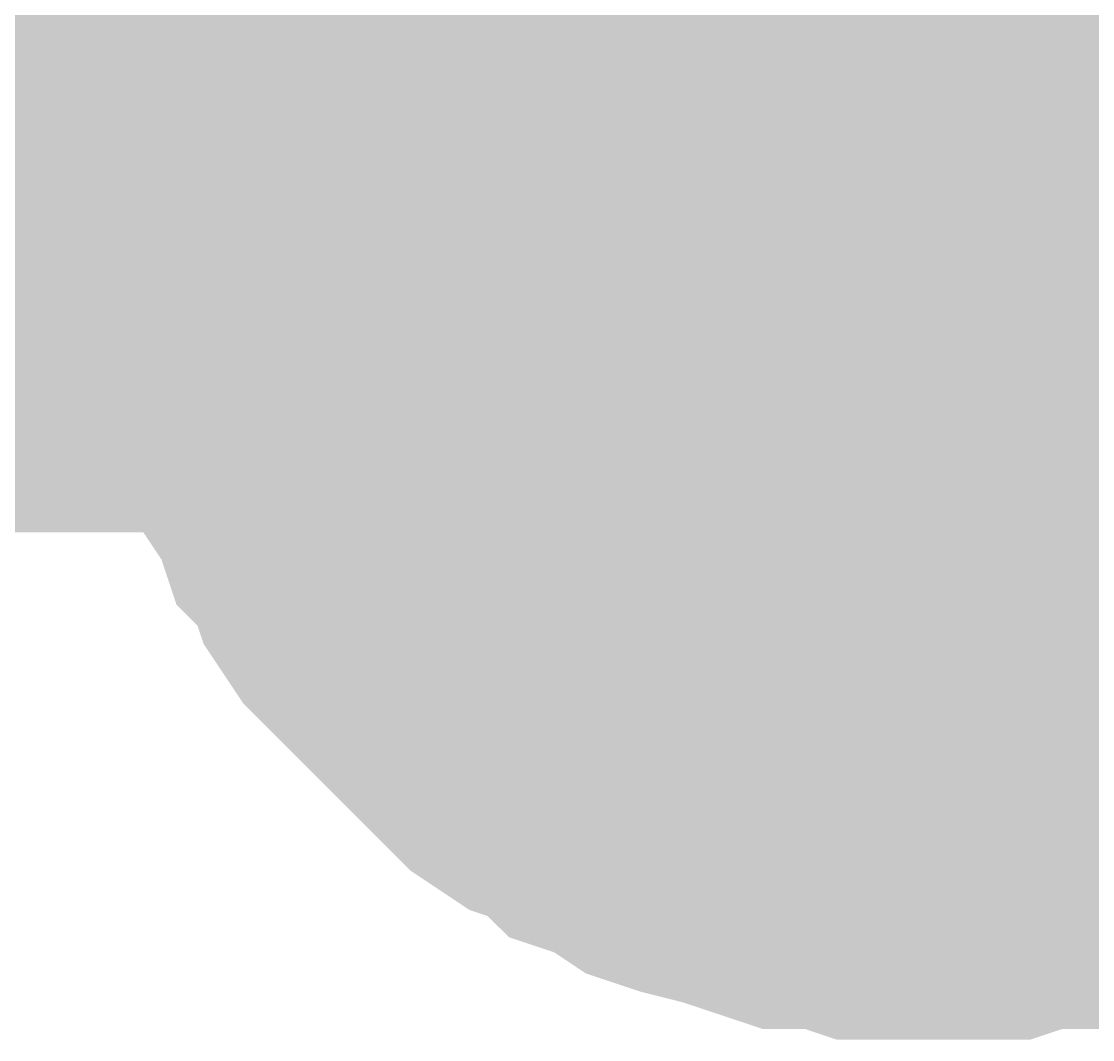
# Model space of a CAD drawing. Header units: inches. Extents: x 0 to 841, y 0 to 594.
# Drawn here: x 146.556 to 147.694, y 519.084 to 520.166 of the extents above; entities that cross this region are included whole.
import ezdxf

# ---------------------------------------------------------------- set-up
doc = ezdxf.new("R2010")
doc.units = ezdxf.units.IN
doc.layers.add('Sheet', color=255, linetype='Continuous')

msp = doc.modelspace()

# ---------------------------------------------------------------- linework, layer by layer
at = {"layer": 'Sheet'}
for points in [[(147.5253, 537.4927, 0.7493, 0.7493, 0), (147.5253, 532.4956, 0.7493, 0.7493, 0), (147.5253, 519.9971, 0.7493, 0.7493, 0)], [(146.7618, 519.9971, 0.2997, 0.2997, 0), (146.7618, 520.0307, 0.2997, 0.2997, 0), (146.7618, 520.0757, 0.2997, 0.2997, 0), (146.773, 520.1093, 0.2997, 0.2997, 0), (146.773, 520.1543, 0.2997, 0.2997, 0), (146.7842, 520.188, 0.2997, 0.2997, 0), (146.7955, 520.2216, 0.2997, 0.2997, 0), (146.8067, 520.2553, 0.2997, 0.2997, 0), (146.8179, 520.289, 0.2997, 0.2997, 0), (146.8404, 520.3227, 0.2997, 0.2997, 0)], [(146.7618, 519.9971, 0.2997, 0.2997, 0), (146.7618, 520.0307, 0.2997, 0.2997, 0), (146.7618, 520.0757, 0.2997, 0.2997, 0), (146.773, 520.1093, 0.2997, 0.2997, 0), (146.773, 520.1543, 0.2997, 0.2997, 0), (146.7842, 520.188, 0.2997, 0.2997, 0), (146.7955, 520.2216, 0.2997, 0.2997, 0), (146.8067, 520.2553, 0.2997, 0.2997, 0), (146.8179, 520.289, 0.2997, 0.2997, 0), (146.8404, 520.3227, 0.2997, 0.2997, 0)], [(146.7618, 519.9971, 0.2997, 0.2997, 0), (146.7618, 520.0307, 0.2997, 0.2997, 0), (146.7618, 520.0757, 0.2997, 0.2997, 0), (146.773, 520.1093, 0.2997, 0.2997, 0), (146.773, 520.1543, 0.2997, 0.2997, 0), (146.7842, 520.188, 0.2997, 0.2997, 0), (146.7955, 520.2216, 0.2997, 0.2997, 0), (146.8067, 520.2553, 0.2997, 0.2997, 0), (146.8179, 520.289, 0.2997, 0.2997, 0), (146.8404, 520.3227, 0.2997, 0.2997, 0)], [(146.7618, 519.9971, 0.2997, 0.2997, 0), (146.7618, 520.0307, 0.2997, 0.2997, 0), (146.7618, 520.0757, 0.2997, 0.2997, 0), (146.773, 520.1093, 0.2997, 0.2997, 0), (146.773, 520.1543, 0.2997, 0.2997, 0), (146.7842, 520.188, 0.2997, 0.2997, 0), (146.7955, 520.2216, 0.2997, 0.2997, 0), (146.8067, 520.2553, 0.2997, 0.2997, 0), (146.8179, 520.289, 0.2997, 0.2997, 0), (146.8404, 520.3227, 0.2997, 0.2997, 0)], [(147.0088, 519.9971, 0.2997, 0.2997, 0), (147.0088, 520.0195, 0.2997, 0.2997, 0), (147.0088, 520.0532, 0.2997, 0.2997, 0), (147.02, 520.0757, 0.2997, 0.2997, 0), (147.02, 520.0981, 0.2997, 0.2997, 0), (147.02, 520.1206, 0.2997, 0.2997, 0), (147.0313, 520.143, 0.2997, 0.2997, 0), (147.0425, 520.1767, 0.2997, 0.2997, 0), (147.0537, 520.1992, 0.2997, 0.2997, 0), (147.065, 520.2216, 0.2997, 0.2997, 0), (147.0762, 520.2441, 0.2997, 0.2997, 0), (147.0874, 520.2553, 0.2997, 0.2997, 0), (147.0986, 520.2778, 0.2997, 0.2997, 0), (147.1099, 520.3003, 0.2997, 0.2997, 0), (147.1323, 520.3227, 0.2997, 0.2997, 0)], [(147.0088, 519.9971, 0.2997, 0.2997, 0), (147.0088, 520.0195, 0.2997, 0.2997, 0), (147.0088, 520.0532, 0.2997, 0.2997, 0), (147.02, 520.0757, 0.2997, 0.2997, 0), (147.02, 520.0981, 0.2997, 0.2997, 0), (147.02, 520.1206, 0.2997, 0.2997, 0), (147.0313, 520.143, 0.2997, 0.2997, 0), (147.0425, 520.1767, 0.2997, 0.2997, 0), (147.0537, 520.1992, 0.2997, 0.2997, 0), (147.065, 520.2216, 0.2997, 0.2997, 0), (147.0762, 520.2441, 0.2997, 0.2997, 0), (147.0874, 520.2553, 0.2997, 0.2997, 0), (147.0986, 520.2778, 0.2997, 0.2997, 0), (147.1099, 520.3003, 0.2997, 0.2997, 0), (147.1323, 520.3227, 0.2997, 0.2997, 0)], [(147.0088, 519.9971, 0.2997, 0.2997, 0), (147.0088, 520.0195, 0.2997, 0.2997, 0), (147.0088, 520.0532, 0.2997, 0.2997, 0), (147.02, 520.0757, 0.2997, 0.2997, 0), (147.02, 520.0981, 0.2997, 0.2997, 0), (147.02, 520.1206, 0.2997, 0.2997, 0), (147.0313, 520.143, 0.2997, 0.2997, 0), (147.0425, 520.1767, 0.2997, 0.2997, 0), (147.0537, 520.1992, 0.2997, 0.2997, 0), (147.065, 520.2216, 0.2997, 0.2997, 0), (147.0762, 520.2441, 0.2997, 0.2997, 0), (147.0874, 520.2553, 0.2997, 0.2997, 0), (147.0986, 520.2778, 0.2997, 0.2997, 0), (147.1099, 520.3003, 0.2997, 0.2997, 0), (147.1323, 520.3227, 0.2997, 0.2997, 0)], [(142.5173, 519.9971, 0.7493, 0.7493, 0), (147.5253, 519.9971, 0.7493, 0.7493, 0)], [(155.0262, 519.9971, 0.7493, 0.7493, 0), (147.5253, 519.9971, 0.7493, 0.7493, 0)], [(146.7618, 519.9971, 0.0991, 0.0991, 0), (146.7618, 520.0307, 0.0991, 0.0991, 0), (146.7618, 520.0757, 0.0991, 0.0991, 0), (146.773, 520.1093, 0.0991, 0.0991, 0), (146.773, 520.1543, 0.0991, 0.0991, 0), (146.7842, 520.188, 0.0991, 0.0991, 0), (146.7955, 520.2216, 0.0991, 0.0991, 0)], [(146.7618, 519.9971, 0.0991, 0.0991, 0), (146.7618, 520.0307, 0.0991, 0.0991, 0), (146.7618, 520.0757, 0.0991, 0.0991, 0), (146.773, 520.1093, 0.0991, 0.0991, 0), (146.773, 520.1543, 0.0991, 0.0991, 0), (146.7842, 520.188, 0.0991, 0.0991, 0), (146.7955, 520.2216, 0.0991, 0.0991, 0)], [(146.7618, 519.9971, 0.0991, 0.0991, 0), (146.7618, 520.0307, 0.0991, 0.0991, 0), (146.7618, 520.0757, 0.0991, 0.0991, 0), (146.773, 520.1093, 0.0991, 0.0991, 0), (146.773, 520.1543, 0.0991, 0.0991, 0), (146.7842, 520.188, 0.0991, 0.0991, 0), (146.7955, 520.2216, 0.0991, 0.0991, 0)], [(146.7618, 519.9971, 0.0991, 0.0991, 0), (146.7618, 520.0307, 0.0991, 0.0991, 0), (146.7618, 520.0757, 0.0991, 0.0991, 0), (146.773, 520.1093, 0.0991, 0.0991, 0), (146.773, 520.1543, 0.0991, 0.0991, 0), (146.7842, 520.188, 0.0991, 0.0991, 0), (146.7955, 520.2216, 0.0991, 0.0991, 0)], [(147.0088, 519.9971, 0.0991, 0.0991, 0), (147.0088, 520.0195, 0.0991, 0.0991, 0), (147.0088, 520.0532, 0.0991, 0.0991, 0), (147.02, 520.0757, 0.0991, 0.0991, 0), (147.02, 520.0981, 0.0991, 0.0991, 0), (147.02, 520.1206, 0.0991, 0.0991, 0), (147.0313, 520.143, 0.0991, 0.0991, 0), (147.0425, 520.1767, 0.0991, 0.0991, 0), (147.0537, 520.1992, 0.0991, 0.0991, 0), (147.065, 520.2216, 0.0991, 0.0991, 0)], [(147.0088, 519.9971, 0.0991, 0.0991, 0), (147.0088, 520.0195, 0.0991, 0.0991, 0), (147.0088, 520.0532, 0.0991, 0.0991, 0), (147.02, 520.0757, 0.0991, 0.0991, 0), (147.02, 520.0981, 0.0991, 0.0991, 0), (147.02, 520.1206, 0.0991, 0.0991, 0), (147.0313, 520.143, 0.0991, 0.0991, 0), (147.0425, 520.1767, 0.0991, 0.0991, 0), (147.0537, 520.1992, 0.0991, 0.0991, 0), (147.065, 520.2216, 0.0991, 0.0991, 0)], [(147.0088, 519.9971, 0.0991, 0.0991, 0), (147.0088, 520.0195, 0.0991, 0.0991, 0), (147.0088, 520.0532, 0.0991, 0.0991, 0), (147.02, 520.0757, 0.0991, 0.0991, 0), (147.02, 520.0981, 0.0991, 0.0991, 0), (147.02, 520.1206, 0.0991, 0.0991, 0), (147.0313, 520.143, 0.0991, 0.0991, 0), (147.0425, 520.1767, 0.0991, 0.0991, 0), (147.0537, 520.1992, 0.0991, 0.0991, 0), (147.065, 520.2216, 0.0991, 0.0991, 0)], [(142.5173, 519.9971, 0.2997, 0.2997, 0), (147.5253, 519.9971, 0.2997, 0.2997, 0)], [(147.5253, 519.2334, 0.2997, 0.2997, 0), (147.4804, 519.2334, 0.2997, 0.2997, 0), (147.4467, 519.2334, 0.2997, 0.2997, 0), (147.4131, 519.2447, 0.2997, 0.2997, 0), (147.3681, 519.2447, 0.2997, 0.2997, 0), (147.3345, 519.2559, 0.2997, 0.2997, 0), (147.3008, 519.2671, 0.2997, 0.2997, 0), (147.2558, 519.2784, 0.2997, 0.2997, 0), (147.2222, 519.2896, 0.2997, 0.2997, 0), (147.1885, 519.312, 0.2997, 0.2997, 0), (147.1548, 519.3233, 0.2997, 0.2997, 0), (147.1323, 519.3457, 0.2997, 0.2997, 0), (147.0986, 519.357, 0.2997, 0.2997, 0), (147.065, 519.3794, 0.2997, 0.2997, 0), (147.0425, 519.4019, 0.2997, 0.2997, 0), (147.0088, 519.4356, 0.2997, 0.2997, 0), (146.9864, 519.458, 0.2997, 0.2997, 0), (146.9639, 519.4805, 0.2997, 0.2997, 0), (146.9302, 519.5142, 0.2997, 0.2997, 0), (146.9078, 519.5366, 0.2997, 0.2997, 0), (146.8853, 519.5703, 0.2997, 0.2997, 0), (146.8741, 519.604, 0.2997, 0.2997, 0), (146.8516, 519.6265, 0.2997, 0.2997, 0), (146.8404, 519.6602, 0.2997, 0.2997, 0), (146.8179, 519.6939, 0.2997, 0.2997, 0), (146.8067, 519.7275, 0.2997, 0.2997, 0), (146.7955, 519.7725, 0.2997, 0.2997, 0), (146.7842, 519.8061, 0.2997, 0.2997, 0), (146.773, 519.8398, 0.2997, 0.2997, 0), (146.773, 519.8848, 0.2997, 0.2997, 0), (146.7618, 519.9184, 0.2997, 0.2997, 0), (146.7618, 519.9521, 0.2997, 0.2997, 0), (146.7618, 519.9971, 0.2997, 0.2997, 0)], [(146.7618, 519.9971, 0.2997, 0.2997, 0), (146.7618, 519.9971, 0.2997, 0.2997, 0)], [(147.5253, 519.2334, 0.2997, 0.2997, 0), (147.4804, 519.2334, 0.2997, 0.2997, 0), (147.4467, 519.2334, 0.2997, 0.2997, 0), (147.4131, 519.2447, 0.2997, 0.2997, 0), (147.3681, 519.2447, 0.2997, 0.2997, 0), (147.3345, 519.2559, 0.2997, 0.2997, 0), (147.3008, 519.2671, 0.2997, 0.2997, 0), (147.2558, 519.2784, 0.2997, 0.2997, 0), (147.2222, 519.2896, 0.2997, 0.2997, 0), (147.1885, 519.312, 0.2997, 0.2997, 0), (147.1548, 519.3233, 0.2997, 0.2997, 0), (147.1323, 519.3457, 0.2997, 0.2997, 0), (147.0986, 519.357, 0.2997, 0.2997, 0), (147.065, 519.3794, 0.2997, 0.2997, 0), (147.0425, 519.4019, 0.2997, 0.2997, 0), (147.0088, 519.4356, 0.2997, 0.2997, 0), (146.9864, 519.458, 0.2997, 0.2997, 0), (146.9639, 519.4805, 0.2997, 0.2997, 0), (146.9302, 519.5142, 0.2997, 0.2997, 0), (146.9078, 519.5366, 0.2997, 0.2997, 0), (146.8853, 519.5703, 0.2997, 0.2997, 0), (146.8741, 519.604, 0.2997, 0.2997, 0), (146.8516, 519.6265, 0.2997, 0.2997, 0), (146.8404, 519.6602, 0.2997, 0.2997, 0), (146.8179, 519.6939, 0.2997, 0.2997, 0), (146.8067, 519.7275, 0.2997, 0.2997, 0), (146.7955, 519.7725, 0.2997, 0.2997, 0), (146.7842, 519.8061, 0.2997, 0.2997, 0), (146.773, 519.8398, 0.2997, 0.2997, 0), (146.773, 519.8848, 0.2997, 0.2997, 0), (146.7618, 519.9184, 0.2997, 0.2997, 0), (146.7618, 519.9521, 0.2997, 0.2997, 0), (146.7618, 519.9971, 0.2997, 0.2997, 0)], [(146.7618, 519.9971, 0.2997, 0.2997, 0), (146.7618, 519.9971, 0.2997, 0.2997, 0)], [(147.5253, 519.2334, 0.2997, 0.2997, 0), (147.4804, 519.2334, 0.2997, 0.2997, 0), (147.4467, 519.2334, 0.2997, 0.2997, 0), (147.4131, 519.2447, 0.2997, 0.2997, 0), (147.3681, 519.2447, 0.2997, 0.2997, 0), (147.3345, 519.2559, 0.2997, 0.2997, 0), (147.3008, 519.2671, 0.2997, 0.2997, 0), (147.2558, 519.2784, 0.2997, 0.2997, 0), (147.2222, 519.2896, 0.2997, 0.2997, 0), (147.1885, 519.312, 0.2997, 0.2997, 0), (147.1548, 519.3233, 0.2997, 0.2997, 0), (147.1323, 519.3457, 0.2997, 0.2997, 0), (147.0986, 519.357, 0.2997, 0.2997, 0), (147.065, 519.3794, 0.2997, 0.2997, 0), (147.0425, 519.4019, 0.2997, 0.2997, 0), (147.0088, 519.4356, 0.2997, 0.2997, 0), (146.9864, 519.458, 0.2997, 0.2997, 0), (146.9639, 519.4805, 0.2997, 0.2997, 0), (146.9302, 519.5142, 0.2997, 0.2997, 0), (146.9078, 519.5366, 0.2997, 0.2997, 0), (146.8853, 519.5703, 0.2997, 0.2997, 0), (146.8741, 519.604, 0.2997, 0.2997, 0), (146.8516, 519.6265, 0.2997, 0.2997, 0), (146.8404, 519.6602, 0.2997, 0.2997, 0), (146.8179, 519.6939, 0.2997, 0.2997, 0), (146.8067, 519.7275, 0.2997, 0.2997, 0), (146.7955, 519.7725, 0.2997, 0.2997, 0), (146.7842, 519.8061, 0.2997, 0.2997, 0), (146.773, 519.8398, 0.2997, 0.2997, 0), (146.773, 519.8848, 0.2997, 0.2997, 0), (146.7618, 519.9184, 0.2997, 0.2997, 0), (146.7618, 519.9521, 0.2997, 0.2997, 0), (146.7618, 519.9971, 0.2997, 0.2997, 0)], [(146.7618, 519.9971, 0.2997, 0.2997, 0), (146.7618, 519.9971, 0.2997, 0.2997, 0)], [(147.5253, 519.2334, 0.2997, 0.2997, 0), (147.4804, 519.2334, 0.2997, 0.2997, 0), (147.4467, 519.2334, 0.2997, 0.2997, 0), (147.4131, 519.2447, 0.2997, 0.2997, 0), (147.3681, 519.2447, 0.2997, 0.2997, 0), (147.3345, 519.2559, 0.2997, 0.2997, 0), (147.3008, 519.2671, 0.2997, 0.2997, 0), (147.2558, 519.2784, 0.2997, 0.2997, 0), (147.2222, 519.2896, 0.2997, 0.2997, 0), (147.1885, 519.312, 0.2997, 0.2997, 0), (147.1548, 519.3233, 0.2997, 0.2997, 0), (147.1323, 519.3457, 0.2997, 0.2997, 0), (147.0986, 519.357, 0.2997, 0.2997, 0), (147.065, 519.3794, 0.2997, 0.2997, 0), (147.0425, 519.4019, 0.2997, 0.2997, 0), (147.0088, 519.4356, 0.2997, 0.2997, 0), (146.9864, 519.458, 0.2997, 0.2997, 0), (146.9639, 519.4805, 0.2997, 0.2997, 0), (146.9302, 519.5142, 0.2997, 0.2997, 0), (146.9078, 519.5366, 0.2997, 0.2997, 0), (146.8853, 519.5703, 0.2997, 0.2997, 0), (146.8741, 519.604, 0.2997, 0.2997, 0), (146.8516, 519.6265, 0.2997, 0.2997, 0), (146.8404, 519.6602, 0.2997, 0.2997, 0), (146.8179, 519.6939, 0.2997, 0.2997, 0), (146.8067, 519.7275, 0.2997, 0.2997, 0), (146.7955, 519.7725, 0.2997, 0.2997, 0), (146.7842, 519.8061, 0.2997, 0.2997, 0), (146.773, 519.8398, 0.2997, 0.2997, 0), (146.773, 519.8848, 0.2997, 0.2997, 0), (146.7618, 519.9184, 0.2997, 0.2997, 0), (146.7618, 519.9521, 0.2997, 0.2997, 0), (146.7618, 519.9971, 0.2997, 0.2997, 0)], [(146.7618, 519.9971, 0.2997, 0.2997, 0), (146.7618, 519.9971, 0.2997, 0.2997, 0)], [(147.5253, 519.4917, 0.2997, 0.2997, 0), (147.5029, 519.4917, 0.2997, 0.2997, 0), (147.4692, 519.4917, 0.2997, 0.2997, 0), (147.4467, 519.5029, 0.2997, 0.2997, 0), (147.4243, 519.5029, 0.2997, 0.2997, 0), (147.4018, 519.5029, 0.2997, 0.2997, 0), (147.3681, 519.5142, 0.2997, 0.2997, 0), (147.3457, 519.5254, 0.2997, 0.2997, 0), (147.3232, 519.5366, 0.2997, 0.2997, 0), (147.3008, 519.5366, 0.2997, 0.2997, 0), (147.2783, 519.5479, 0.2997, 0.2997, 0), (147.2558, 519.5591, 0.2997, 0.2997, 0), (147.2334, 519.5816, 0.2997, 0.2997, 0), (147.2222, 519.5928, 0.2997, 0.2997, 0), (147.1997, 519.604, 0.2997, 0.2997, 0), (147.1772, 519.6265, 0.2997, 0.2997, 0), (147.166, 519.6377, 0.2997, 0.2997, 0), (147.1436, 519.6602, 0.2997, 0.2997, 0), (147.1323, 519.6714, 0.2997, 0.2997, 0), (147.1099, 519.6939, 0.2997, 0.2997, 0), (147.0986, 519.7163, 0.2997, 0.2997, 0), (147.0874, 519.7388, 0.2997, 0.2997, 0), (147.0762, 519.75, 0.2997, 0.2997, 0), (147.065, 519.7725, 0.2997, 0.2997, 0), (147.0537, 519.7949, 0.2997, 0.2997, 0), (147.0425, 519.8174, 0.2997, 0.2997, 0), (147.0313, 519.8511, 0.2997, 0.2997, 0), (147.02, 519.8735, 0.2997, 0.2997, 0), (147.02, 519.896, 0.2997, 0.2997, 0), (147.02, 519.9184, 0.2997, 0.2997, 0), (147.0088, 519.9409, 0.2997, 0.2997, 0), (147.0088, 519.9746, 0.2997, 0.2997, 0), (147.0088, 519.9971, 0.2997, 0.2997, 0)], [(147.0088, 519.9971, 0.2997, 0.2997, 0), (147.0088, 519.9971, 0.2997, 0.2997, 0)], [(147.5253, 519.4917, 0.2997, 0.2997, 0), (147.5029, 519.4917, 0.2997, 0.2997, 0), (147.4692, 519.4917, 0.2997, 0.2997, 0), (147.4467, 519.5029, 0.2997, 0.2997, 0), (147.4243, 519.5029, 0.2997, 0.2997, 0), (147.4018, 519.5029, 0.2997, 0.2997, 0), (147.3681, 519.5142, 0.2997, 0.2997, 0), (147.3457, 519.5254, 0.2997, 0.2997, 0), (147.3232, 519.5366, 0.2997, 0.2997, 0), (147.3008, 519.5366, 0.2997, 0.2997, 0), (147.2783, 519.5479, 0.2997, 0.2997, 0), (147.2558, 519.5591, 0.2997, 0.2997, 0), (147.2334, 519.5816, 0.2997, 0.2997, 0), (147.2222, 519.5928, 0.2997, 0.2997, 0), (147.1997, 519.604, 0.2997, 0.2997, 0), (147.1772, 519.6265, 0.2997, 0.2997, 0), (147.166, 519.6377, 0.2997, 0.2997, 0), (147.1436, 519.6602, 0.2997, 0.2997, 0), (147.1323, 519.6714, 0.2997, 0.2997, 0), (147.1099, 519.6939, 0.2997, 0.2997, 0), (147.0986, 519.7163, 0.2997, 0.2997, 0), (147.0874, 519.7388, 0.2997, 0.2997, 0), (147.0762, 519.75, 0.2997, 0.2997, 0), (147.065, 519.7725, 0.2997, 0.2997, 0), (147.0537, 519.7949, 0.2997, 0.2997, 0), (147.0425, 519.8174, 0.2997, 0.2997, 0), (147.0313, 519.8511, 0.2997, 0.2997, 0), (147.02, 519.8735, 0.2997, 0.2997, 0), (147.02, 519.896, 0.2997, 0.2997, 0), (147.02, 519.9184, 0.2997, 0.2997, 0), (147.0088, 519.9409, 0.2997, 0.2997, 0), (147.0088, 519.9746, 0.2997, 0.2997, 0), (147.0088, 519.9971, 0.2997, 0.2997, 0)], [(147.0088, 519.9971, 0.2997, 0.2997, 0), (147.0088, 519.9971, 0.2997, 0.2997, 0)], [(147.5253, 519.4917, 0.2997, 0.2997, 0), (147.5029, 519.4917, 0.2997, 0.2997, 0), (147.4692, 519.4917, 0.2997, 0.2997, 0), (147.4467, 519.5029, 0.2997, 0.2997, 0), (147.4243, 519.5029, 0.2997, 0.2997, 0), (147.4018, 519.5029, 0.2997, 0.2997, 0), (147.3681, 519.5142, 0.2997, 0.2997, 0), (147.3457, 519.5254, 0.2997, 0.2997, 0), (147.3232, 519.5366, 0.2997, 0.2997, 0), (147.3008, 519.5366, 0.2997, 0.2997, 0), (147.2783, 519.5479, 0.2997, 0.2997, 0), (147.2558, 519.5591, 0.2997, 0.2997, 0), (147.2334, 519.5816, 0.2997, 0.2997, 0), (147.2222, 519.5928, 0.2997, 0.2997, 0), (147.1997, 519.604, 0.2997, 0.2997, 0), (147.1772, 519.6265, 0.2997, 0.2997, 0), (147.166, 519.6377, 0.2997, 0.2997, 0), (147.1436, 519.6602, 0.2997, 0.2997, 0), (147.1323, 519.6714, 0.2997, 0.2997, 0), (147.1099, 519.6939, 0.2997, 0.2997, 0), (147.0986, 519.7163, 0.2997, 0.2997, 0), (147.0874, 519.7388, 0.2997, 0.2997, 0), (147.0762, 519.75, 0.2997, 0.2997, 0), (147.065, 519.7725, 0.2997, 0.2997, 0), (147.0537, 519.7949, 0.2997, 0.2997, 0), (147.0425, 519.8174, 0.2997, 0.2997, 0), (147.0313, 519.8511, 0.2997, 0.2997, 0), (147.02, 519.8735, 0.2997, 0.2997, 0), (147.02, 519.896, 0.2997, 0.2997, 0), (147.02, 519.9184, 0.2997, 0.2997, 0), (147.0088, 519.9409, 0.2997, 0.2997, 0), (147.0088, 519.9746, 0.2997, 0.2997, 0), (147.0088, 519.9971, 0.2997, 0.2997, 0)], [(147.0088, 519.9971, 0.2997, 0.2997, 0), (147.0088, 519.9971, 0.2997, 0.2997, 0)], [(147.5253, 519.2334, 0.0991, 0.0991, 0), (147.4804, 519.2334, 0.0991, 0.0991, 0), (147.4467, 519.2334, 0.0991, 0.0991, 0), (147.4131, 519.2447, 0.0991, 0.0991, 0), (147.3681, 519.2447, 0.0991, 0.0991, 0), (147.3345, 519.2559, 0.0991, 0.0991, 0), (147.3008, 519.2671, 0.0991, 0.0991, 0), (147.2558, 519.2784, 0.0991, 0.0991, 0), (147.2222, 519.2896, 0.0991, 0.0991, 0), (147.1885, 519.312, 0.0991, 0.0991, 0), (147.1548, 519.3233, 0.0991, 0.0991, 0), (147.1323, 519.3457, 0.0991, 0.0991, 0), (147.0986, 519.357, 0.0991, 0.0991, 0), (147.065, 519.3794, 0.0991, 0.0991, 0), (147.0425, 519.4019, 0.0991, 0.0991, 0), (147.0088, 519.4356, 0.0991, 0.0991, 0), (146.9864, 519.458, 0.0991, 0.0991, 0), (146.9639, 519.4805, 0.0991, 0.0991, 0), (146.9302, 519.5142, 0.0991, 0.0991, 0), (146.9078, 519.5366, 0.0991, 0.0991, 0), (146.8853, 519.5703, 0.0991, 0.0991, 0), (146.8741, 519.604, 0.0991, 0.0991, 0), (146.8516, 519.6265, 0.0991, 0.0991, 0), (146.8404, 519.6602, 0.0991, 0.0991, 0), (146.8179, 519.6939, 0.0991, 0.0991, 0), (146.8067, 519.7275, 0.0991, 0.0991, 0), (146.7955, 519.7725, 0.0991, 0.0991, 0), (146.7842, 519.8061, 0.0991, 0.0991, 0), (146.773, 519.8398, 0.0991, 0.0991, 0), (146.773, 519.8848, 0.0991, 0.0991, 0), (146.7618, 519.9184, 0.0991, 0.0991, 0), (146.7618, 519.9521, 0.0991, 0.0991, 0), (146.7618, 519.9971, 0.0991, 0.0991, 0)], [(146.7618, 519.9971, 0.0991, 0.0991, 0), (146.7618, 519.9971, 0.0991, 0.0991, 0)], [(147.5253, 519.2334, 0.0991, 0.0991, 0), (147.4804, 519.2334, 0.0991, 0.0991, 0), (147.4467, 519.2334, 0.0991, 0.0991, 0), (147.4131, 519.2447, 0.0991, 0.0991, 0), (147.3681, 519.2447, 0.0991, 0.0991, 0), (147.3345, 519.2559, 0.0991, 0.0991, 0), (147.3008, 519.2671, 0.0991, 0.0991, 0), (147.2558, 519.2784, 0.0991, 0.0991, 0), (147.2222, 519.2896, 0.0991, 0.0991, 0), (147.1885, 519.312, 0.0991, 0.0991, 0), (147.1548, 519.3233, 0.0991, 0.0991, 0), (147.1323, 519.3457, 0.0991, 0.0991, 0), (147.0986, 519.357, 0.0991, 0.0991, 0), (147.065, 519.3794, 0.0991, 0.0991, 0), (147.0425, 519.4019, 0.0991, 0.0991, 0), (147.0088, 519.4356, 0.0991, 0.0991, 0), (146.9864, 519.458, 0.0991, 0.0991, 0), (146.9639, 519.4805, 0.0991, 0.0991, 0), (146.9302, 519.5142, 0.0991, 0.0991, 0), (146.9078, 519.5366, 0.0991, 0.0991, 0), (146.8853, 519.5703, 0.0991, 0.0991, 0), (146.8741, 519.604, 0.0991, 0.0991, 0), (146.8516, 519.6265, 0.0991, 0.0991, 0), (146.8404, 519.6602, 0.0991, 0.0991, 0), (146.8179, 519.6939, 0.0991, 0.0991, 0), (146.8067, 519.7275, 0.0991, 0.0991, 0), (146.7955, 519.7725, 0.0991, 0.0991, 0), (146.7842, 519.8061, 0.0991, 0.0991, 0), (146.773, 519.8398, 0.0991, 0.0991, 0), (146.773, 519.8848, 0.0991, 0.0991, 0), (146.7618, 519.9184, 0.0991, 0.0991, 0), (146.7618, 519.9521, 0.0991, 0.0991, 0), (146.7618, 519.9971, 0.0991, 0.0991, 0)], [(146.7618, 519.9971, 0.0991, 0.0991, 0), (146.7618, 519.9971, 0.0991, 0.0991, 0)], [(147.5253, 519.2334, 0.0991, 0.0991, 0), (147.4804, 519.2334, 0.0991, 0.0991, 0), (147.4467, 519.2334, 0.0991, 0.0991, 0), (147.4131, 519.2447, 0.0991, 0.0991, 0), (147.3681, 519.2447, 0.0991, 0.0991, 0), (147.3345, 519.2559, 0.0991, 0.0991, 0), (147.3008, 519.2671, 0.0991, 0.0991, 0), (147.2558, 519.2784, 0.0991, 0.0991, 0), (147.2222, 519.2896, 0.0991, 0.0991, 0), (147.1885, 519.312, 0.0991, 0.0991, 0), (147.1548, 519.3233, 0.0991, 0.0991, 0), (147.1323, 519.3457, 0.0991, 0.0991, 0), (147.0986, 519.357, 0.0991, 0.0991, 0), (147.065, 519.3794, 0.0991, 0.0991, 0), (147.0425, 519.4019, 0.0991, 0.0991, 0), (147.0088, 519.4356, 0.0991, 0.0991, 0), (146.9864, 519.458, 0.0991, 0.0991, 0), (146.9639, 519.4805, 0.0991, 0.0991, 0), (146.9302, 519.5142, 0.0991, 0.0991, 0), (146.9078, 519.5366, 0.0991, 0.0991, 0), (146.8853, 519.5703, 0.0991, 0.0991, 0), (146.8741, 519.604, 0.0991, 0.0991, 0), (146.8516, 519.6265, 0.0991, 0.0991, 0), (146.8404, 519.6602, 0.0991, 0.0991, 0), (146.8179, 519.6939, 0.0991, 0.0991, 0), (146.8067, 519.7275, 0.0991, 0.0991, 0), (146.7955, 519.7725, 0.0991, 0.0991, 0), (146.7842, 519.8061, 0.0991, 0.0991, 0), (146.773, 519.8398, 0.0991, 0.0991, 0), (146.773, 519.8848, 0.0991, 0.0991, 0), (146.7618, 519.9184, 0.0991, 0.0991, 0), (146.7618, 519.9521, 0.0991, 0.0991, 0), (146.7618, 519.9971, 0.0991, 0.0991, 0)], [(146.7618, 519.9971, 0.0991, 0.0991, 0), (146.7618, 519.9971, 0.0991, 0.0991, 0)], [(147.5253, 519.2334, 0.0991, 0.0991, 0), (147.4804, 519.2334, 0.0991, 0.0991, 0), (147.4467, 519.2334, 0.0991, 0.0991, 0), (147.4131, 519.2447, 0.0991, 0.0991, 0), (147.3681, 519.2447, 0.0991, 0.0991, 0), (147.3345, 519.2559, 0.0991, 0.0991, 0), (147.3008, 519.2671, 0.0991, 0.0991, 0), (147.2558, 519.2784, 0.0991, 0.0991, 0), (147.2222, 519.2896, 0.0991, 0.0991, 0), (147.1885, 519.312, 0.0991, 0.0991, 0), (147.1548, 519.3233, 0.0991, 0.0991, 0), (147.1323, 519.3457, 0.0991, 0.0991, 0), (147.0986, 519.357, 0.0991, 0.0991, 0), (147.065, 519.3794, 0.0991, 0.0991, 0), (147.0425, 519.4019, 0.0991, 0.0991, 0), (147.0088, 519.4356, 0.0991, 0.0991, 0), (146.9864, 519.458, 0.0991, 0.0991, 0), (146.9639, 519.4805, 0.0991, 0.0991, 0), (146.9302, 519.5142, 0.0991, 0.0991, 0), (146.9078, 519.5366, 0.0991, 0.0991, 0), (146.8853, 519.5703, 0.0991, 0.0991, 0), (146.8741, 519.604, 0.0991, 0.0991, 0), (146.8516, 519.6265, 0.0991, 0.0991, 0), (146.8404, 519.6602, 0.0991, 0.0991, 0), (146.8179, 519.6939, 0.0991, 0.0991, 0), (146.8067, 519.7275, 0.0991, 0.0991, 0), (146.7955, 519.7725, 0.0991, 0.0991, 0), (146.7842, 519.8061, 0.0991, 0.0991, 0), (146.773, 519.8398, 0.0991, 0.0991, 0), (146.773, 519.8848, 0.0991, 0.0991, 0), (146.7618, 519.9184, 0.0991, 0.0991, 0), (146.7618, 519.9521, 0.0991, 0.0991, 0), (146.7618, 519.9971, 0.0991, 0.0991, 0)], [(146.7618, 519.9971, 0.0991, 0.0991, 0), (146.7618, 519.9971, 0.0991, 0.0991, 0)], [(147.5253, 519.4917, 0.0991, 0.0991, 0), (147.5029, 519.4917, 0.0991, 0.0991, 0), (147.4692, 519.4917, 0.0991, 0.0991, 0), (147.4467, 519.5029, 0.0991, 0.0991, 0), (147.4243, 519.5029, 0.0991, 0.0991, 0), (147.4018, 519.5029, 0.0991, 0.0991, 0), (147.3681, 519.5142, 0.0991, 0.0991, 0), (147.3457, 519.5254, 0.0991, 0.0991, 0), (147.3232, 519.5366, 0.0991, 0.0991, 0), (147.3008, 519.5366, 0.0991, 0.0991, 0), (147.2783, 519.5479, 0.0991, 0.0991, 0), (147.2558, 519.5591, 0.0991, 0.0991, 0), (147.2334, 519.5816, 0.0991, 0.0991, 0), (147.2222, 519.5928, 0.0991, 0.0991, 0), (147.1997, 519.604, 0.0991, 0.0991, 0), (147.1772, 519.6265, 0.0991, 0.0991, 0), (147.166, 519.6377, 0.0991, 0.0991, 0), (147.1436, 519.6602, 0.0991, 0.0991, 0), (147.1323, 519.6714, 0.0991, 0.0991, 0), (147.1099, 519.6939, 0.0991, 0.0991, 0), (147.0986, 519.7163, 0.0991, 0.0991, 0), (147.0874, 519.7388, 0.0991, 0.0991, 0), (147.0762, 519.75, 0.0991, 0.0991, 0), (147.065, 519.7725, 0.0991, 0.0991, 0), (147.0537, 519.7949, 0.0991, 0.0991, 0), (147.0425, 519.8174, 0.0991, 0.0991, 0), (147.0313, 519.8511, 0.0991, 0.0991, 0), (147.02, 519.8735, 0.0991, 0.0991, 0), (147.02, 519.896, 0.0991, 0.0991, 0), (147.02, 519.9184, 0.0991, 0.0991, 0), (147.0088, 519.9409, 0.0991, 0.0991, 0), (147.0088, 519.9746, 0.0991, 0.0991, 0), (147.0088, 519.9971, 0.0991, 0.0991, 0)], [(147.0088, 519.9971, 0.0991, 0.0991, 0), (147.0088, 519.9971, 0.0991, 0.0991, 0)], [(147.5253, 519.4917, 0.0991, 0.0991, 0), (147.5029, 519.4917, 0.0991, 0.0991, 0), (147.4692, 519.4917, 0.0991, 0.0991, 0), (147.4467, 519.5029, 0.0991, 0.0991, 0), (147.4243, 519.5029, 0.0991, 0.0991, 0), (147.4018, 519.5029, 0.0991, 0.0991, 0), (147.3681, 519.5142, 0.0991, 0.0991, 0), (147.3457, 519.5254, 0.0991, 0.0991, 0), (147.3232, 519.5366, 0.0991, 0.0991, 0), (147.3008, 519.5366, 0.0991, 0.0991, 0), (147.2783, 519.5479, 0.0991, 0.0991, 0), (147.2558, 519.5591, 0.0991, 0.0991, 0), (147.2334, 519.5816, 0.0991, 0.0991, 0), (147.2222, 519.5928, 0.0991, 0.0991, 0), (147.1997, 519.604, 0.0991, 0.0991, 0), (147.1772, 519.6265, 0.0991, 0.0991, 0), (147.166, 519.6377, 0.0991, 0.0991, 0), (147.1436, 519.6602, 0.0991, 0.0991, 0), (147.1323, 519.6714, 0.0991, 0.0991, 0), (147.1099, 519.6939, 0.0991, 0.0991, 0), (147.0986, 519.7163, 0.0991, 0.0991, 0), (147.0874, 519.7388, 0.0991, 0.0991, 0), (147.0762, 519.75, 0.0991, 0.0991, 0), (147.065, 519.7725, 0.0991, 0.0991, 0), (147.0537, 519.7949, 0.0991, 0.0991, 0), (147.0425, 519.8174, 0.0991, 0.0991, 0), (147.0313, 519.8511, 0.0991, 0.0991, 0), (147.02, 519.8735, 0.0991, 0.0991, 0), (147.02, 519.896, 0.0991, 0.0991, 0), (147.02, 519.9184, 0.0991, 0.0991, 0), (147.0088, 519.9409, 0.0991, 0.0991, 0), (147.0088, 519.9746, 0.0991, 0.0991, 0), (147.0088, 519.9971, 0.0991, 0.0991, 0)], [(147.0088, 519.9971, 0.0991, 0.0991, 0), (147.0088, 519.9971, 0.0991, 0.0991, 0)], [(147.5253, 519.4917, 0.0991, 0.0991, 0), (147.5029, 519.4917, 0.0991, 0.0991, 0), (147.4692, 519.4917, 0.0991, 0.0991, 0), (147.4467, 519.5029, 0.0991, 0.0991, 0), (147.4243, 519.5029, 0.0991, 0.0991, 0), (147.4018, 519.5029, 0.0991, 0.0991, 0), (147.3681, 519.5142, 0.0991, 0.0991, 0), (147.3457, 519.5254, 0.0991, 0.0991, 0), (147.3232, 519.5366, 0.0991, 0.0991, 0), (147.3008, 519.5366, 0.0991, 0.0991, 0), (147.2783, 519.5479, 0.0991, 0.0991, 0), (147.2558, 519.5591, 0.0991, 0.0991, 0), (147.2334, 519.5816, 0.0991, 0.0991, 0), (147.2222, 519.5928, 0.0991, 0.0991, 0), (147.1997, 519.604, 0.0991, 0.0991, 0), (147.1772, 519.6265, 0.0991, 0.0991, 0), (147.166, 519.6377, 0.0991, 0.0991, 0), (147.1436, 519.6602, 0.0991, 0.0991, 0), (147.1323, 519.6714, 0.0991, 0.0991, 0), (147.1099, 519.6939, 0.0991, 0.0991, 0), (147.0986, 519.7163, 0.0991, 0.0991, 0), (147.0874, 519.7388, 0.0991, 0.0991, 0), (147.0762, 519.75, 0.0991, 0.0991, 0), (147.065, 519.7725, 0.0991, 0.0991, 0), (147.0537, 519.7949, 0.0991, 0.0991, 0), (147.0425, 519.8174, 0.0991, 0.0991, 0), (147.0313, 519.8511, 0.0991, 0.0991, 0), (147.02, 519.8735, 0.0991, 0.0991, 0), (147.02, 519.896, 0.0991, 0.0991, 0), (147.02, 519.9184, 0.0991, 0.0991, 0), (147.0088, 519.9409, 0.0991, 0.0991, 0), (147.0088, 519.9746, 0.0991, 0.0991, 0), (147.0088, 519.9971, 0.0991, 0.0991, 0)], [(147.0088, 519.9971, 0.0991, 0.0991, 0), (147.0088, 519.9971, 0.0991, 0.0991, 0)], [(147.851, 519.604, 0.2997, 0.2997, 0), (147.8285, 519.5928, 0.2997, 0.2997, 0), (147.8061, 519.5816, 0.2997, 0.2997, 0), (147.7836, 519.5591, 0.2997, 0.2997, 0), (147.7724, 519.5479, 0.2997, 0.2997, 0), (147.7499, 519.5366, 0.2997, 0.2997, 0), (147.7275, 519.5366, 0.2997, 0.2997, 0), (147.705, 519.5254, 0.2997, 0.2997, 0), (147.6713, 519.5142, 0.2997, 0.2997, 0), (147.6489, 519.5029, 0.2997, 0.2997, 0), (147.6264, 519.5029, 0.2997, 0.2997, 0), (147.6039, 519.5029, 0.2997, 0.2997, 0), (147.5815, 519.4917, 0.2997, 0.2997, 0), (147.5478, 519.4917, 0.2997, 0.2997, 0), (147.5253, 519.4917, 0.2997, 0.2997, 0)], [(147.851, 519.604, 0.2997, 0.2997, 0), (147.8285, 519.5928, 0.2997, 0.2997, 0), (147.8061, 519.5816, 0.2997, 0.2997, 0), (147.7836, 519.5591, 0.2997, 0.2997, 0), (147.7724, 519.5479, 0.2997, 0.2997, 0), (147.7499, 519.5366, 0.2997, 0.2997, 0), (147.7275, 519.5366, 0.2997, 0.2997, 0), (147.705, 519.5254, 0.2997, 0.2997, 0), (147.6713, 519.5142, 0.2997, 0.2997, 0), (147.6489, 519.5029, 0.2997, 0.2997, 0), (147.6264, 519.5029, 0.2997, 0.2997, 0), (147.6039, 519.5029, 0.2997, 0.2997, 0), (147.5815, 519.4917, 0.2997, 0.2997, 0), (147.5478, 519.4917, 0.2997, 0.2997, 0), (147.5253, 519.4917, 0.2997, 0.2997, 0)], [(147.851, 519.604, 0.2997, 0.2997, 0), (147.8285, 519.5928, 0.2997, 0.2997, 0), (147.8061, 519.5816, 0.2997, 0.2997, 0), (147.7836, 519.5591, 0.2997, 0.2997, 0), (147.7724, 519.5479, 0.2997, 0.2997, 0), (147.7499, 519.5366, 0.2997, 0.2997, 0), (147.7275, 519.5366, 0.2997, 0.2997, 0), (147.705, 519.5254, 0.2997, 0.2997, 0), (147.6713, 519.5142, 0.2997, 0.2997, 0), (147.6489, 519.5029, 0.2997, 0.2997, 0), (147.6264, 519.5029, 0.2997, 0.2997, 0), (147.6039, 519.5029, 0.2997, 0.2997, 0), (147.5815, 519.4917, 0.2997, 0.2997, 0), (147.5478, 519.4917, 0.2997, 0.2997, 0), (147.5253, 519.4917, 0.2997, 0.2997, 0)], [(147.7499, 519.5366, 0.0991, 0.0991, 0), (147.7275, 519.5366, 0.0991, 0.0991, 0), (147.705, 519.5254, 0.0991, 0.0991, 0), (147.6713, 519.5142, 0.0991, 0.0991, 0), (147.6489, 519.5029, 0.0991, 0.0991, 0), (147.6264, 519.5029, 0.0991, 0.0991, 0), (147.6039, 519.5029, 0.0991, 0.0991, 0), (147.5815, 519.4917, 0.0991, 0.0991, 0), (147.5478, 519.4917, 0.0991, 0.0991, 0), (147.5253, 519.4917, 0.0991, 0.0991, 0)], [(147.7499, 519.5366, 0.0991, 0.0991, 0), (147.7275, 519.5366, 0.0991, 0.0991, 0), (147.705, 519.5254, 0.0991, 0.0991, 0), (147.6713, 519.5142, 0.0991, 0.0991, 0), (147.6489, 519.5029, 0.0991, 0.0991, 0), (147.6264, 519.5029, 0.0991, 0.0991, 0), (147.6039, 519.5029, 0.0991, 0.0991, 0), (147.5815, 519.4917, 0.0991, 0.0991, 0), (147.5478, 519.4917, 0.0991, 0.0991, 0), (147.5253, 519.4917, 0.0991, 0.0991, 0)], [(147.7499, 519.5366, 0.0991, 0.0991, 0), (147.7275, 519.5366, 0.0991, 0.0991, 0), (147.705, 519.5254, 0.0991, 0.0991, 0), (147.6713, 519.5142, 0.0991, 0.0991, 0), (147.6489, 519.5029, 0.0991, 0.0991, 0), (147.6264, 519.5029, 0.0991, 0.0991, 0), (147.6039, 519.5029, 0.0991, 0.0991, 0), (147.5815, 519.4917, 0.0991, 0.0991, 0), (147.5478, 519.4917, 0.0991, 0.0991, 0), (147.5253, 519.4917, 0.0991, 0.0991, 0)], [(147.851, 519.312, 0.2997, 0.2997, 0), (147.8173, 519.2896, 0.2997, 0.2997, 0), (147.7836, 519.2784, 0.2997, 0.2997, 0), (147.7499, 519.2671, 0.2997, 0.2997, 0), (147.7162, 519.2559, 0.2997, 0.2997, 0), (147.6825, 519.2447, 0.2997, 0.2997, 0), (147.6376, 519.2447, 0.2997, 0.2997, 0), (147.6039, 519.2334, 0.2997, 0.2997, 0), (147.559, 519.2334, 0.2997, 0.2997, 0), (147.5253, 519.2334, 0.2997, 0.2997, 0)], [(147.851, 519.312, 0.2997, 0.2997, 0), (147.8173, 519.2896, 0.2997, 0.2997, 0), (147.7836, 519.2784, 0.2997, 0.2997, 0), (147.7499, 519.2671, 0.2997, 0.2997, 0), (147.7162, 519.2559, 0.2997, 0.2997, 0), (147.6825, 519.2447, 0.2997, 0.2997, 0), (147.6376, 519.2447, 0.2997, 0.2997, 0), (147.6039, 519.2334, 0.2997, 0.2997, 0), (147.559, 519.2334, 0.2997, 0.2997, 0), (147.5253, 519.2334, 0.2997, 0.2997, 0)], [(147.851, 519.312, 0.2997, 0.2997, 0), (147.8173, 519.2896, 0.2997, 0.2997, 0), (147.7836, 519.2784, 0.2997, 0.2997, 0), (147.7499, 519.2671, 0.2997, 0.2997, 0), (147.7162, 519.2559, 0.2997, 0.2997, 0), (147.6825, 519.2447, 0.2997, 0.2997, 0), (147.6376, 519.2447, 0.2997, 0.2997, 0), (147.6039, 519.2334, 0.2997, 0.2997, 0), (147.559, 519.2334, 0.2997, 0.2997, 0), (147.5253, 519.2334, 0.2997, 0.2997, 0)], [(147.851, 519.312, 0.2997, 0.2997, 0), (147.8173, 519.2896, 0.2997, 0.2997, 0), (147.7836, 519.2784, 0.2997, 0.2997, 0), (147.7499, 519.2671, 0.2997, 0.2997, 0), (147.7162, 519.2559, 0.2997, 0.2997, 0), (147.6825, 519.2447, 0.2997, 0.2997, 0), (147.6376, 519.2447, 0.2997, 0.2997, 0), (147.6039, 519.2334, 0.2997, 0.2997, 0), (147.559, 519.2334, 0.2997, 0.2997, 0), (147.5253, 519.2334, 0.2997, 0.2997, 0)], [(147.7499, 519.2671, 0.0991, 0.0991, 0), (147.7162, 519.2559, 0.0991, 0.0991, 0), (147.6825, 519.2447, 0.0991, 0.0991, 0), (147.6376, 519.2447, 0.0991, 0.0991, 0), (147.6039, 519.2334, 0.0991, 0.0991, 0), (147.559, 519.2334, 0.0991, 0.0991, 0), (147.5253, 519.2334, 0.0991, 0.0991, 0)], [(147.7499, 519.2671, 0.0991, 0.0991, 0), (147.7162, 519.2559, 0.0991, 0.0991, 0), (147.6825, 519.2447, 0.0991, 0.0991, 0), (147.6376, 519.2447, 0.0991, 0.0991, 0), (147.6039, 519.2334, 0.0991, 0.0991, 0), (147.559, 519.2334, 0.0991, 0.0991, 0), (147.5253, 519.2334, 0.0991, 0.0991, 0)], [(147.7499, 519.2671, 0.0991, 0.0991, 0), (147.7162, 519.2559, 0.0991, 0.0991, 0), (147.6825, 519.2447, 0.0991, 0.0991, 0), (147.6376, 519.2447, 0.0991, 0.0991, 0), (147.6039, 519.2334, 0.0991, 0.0991, 0), (147.559, 519.2334, 0.0991, 0.0991, 0), (147.5253, 519.2334, 0.0991, 0.0991, 0)], [(147.7499, 519.2671, 0.0991, 0.0991, 0), (147.7162, 519.2559, 0.0991, 0.0991, 0), (147.6825, 519.2447, 0.0991, 0.0991, 0), (147.6376, 519.2447, 0.0991, 0.0991, 0), (147.6039, 519.2334, 0.0991, 0.0991, 0), (147.559, 519.2334, 0.0991, 0.0991, 0), (147.5253, 519.2334, 0.0991, 0.0991, 0)]]:
    msp.add_lwpolyline(points, format="xyseb", dxfattribs=at)
msp.add_lwpolyline([(147.2459, 520, 0.508, 0.508, 1), (147.7539, 520, 0.508, 0.508, 1)], format="xyseb", close=True, dxfattribs=at)

doc.saveas('drawing.dxf')
